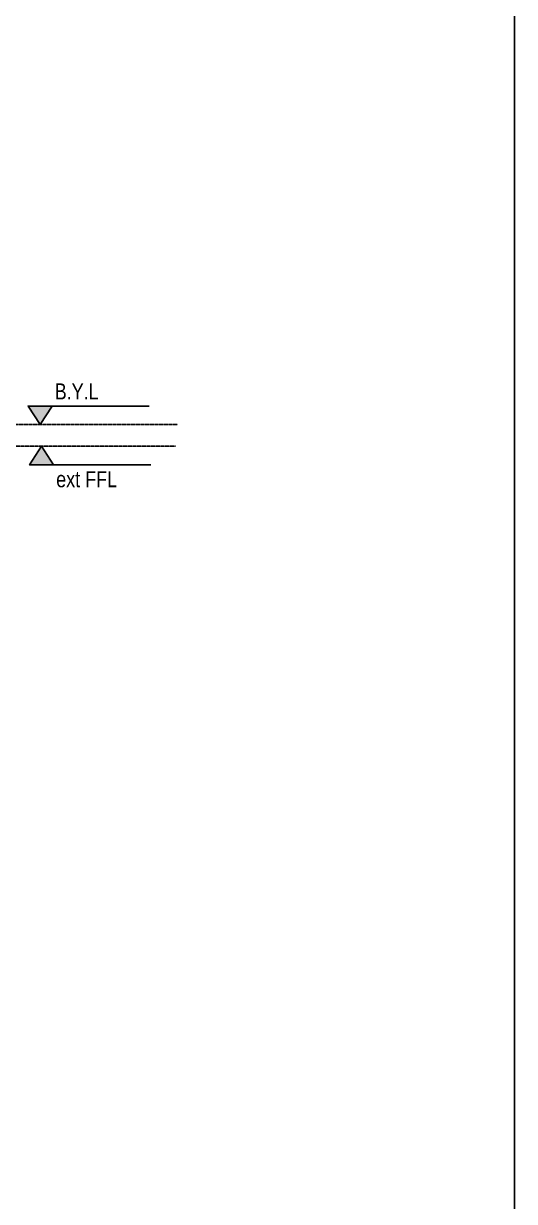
# Model space of a CAD drawing. Header units: centimetres. Extents: x -6122352 to 6876996, y -1694241 to 2592194.
# Drawn here: x 3000434 to 3001697, y -712859 to -709833 of the extents above; entities that cross this region are included whole.
import ezdxf
from ezdxf.enums import TextEntityAlignment as Align

# ---------------------------------------------------------------- set-up
doc = ezdxf.new("R2010")
doc.units = ezdxf.units.CM
doc.header["$MEASUREMENT"] = 0
doc.linetypes.add('CENTER', pattern=[2, 1.25, -0.25, 0.25, -0.25])
doc.linetypes.add('MASTER PLAN (NICE 1-2)$0$CENTER', pattern=[2, 1.25, -0.25, 0.25, -0.25])
doc.layers.get('Defpoints').update_dxf_attribs({"color": 255, "linetype": 'CENTER'})
doc.layers.add('JML-Dimension', color=1, linetype='Continuous')
doc.layers.add('SECTION', color=130, linetype='Continuous')
doc.styles.add('txt-Pisa-std', font='arial.ttf', dxfattribs={"width": 0.8})

# ---------------------------------------------------------------- blocks, each defined once
blk = doc.blocks.new('*U116')
at = {"layer": 'JML-Dimension'}
h = blk.add_hatch(color=10, dxfattribs=at)
h.dxf.hatch_style = 1
h.paths.add_polyline_path([(0, 0), (-1.54, 2.37), (1.54, 2.37)])
blk.add_line((13.98, 2.37), (1.54, 2.37), dxfattribs=at)
blk.add_lwpolyline([(0, 0), (-1.54, 2.37), (1.54, 2.37), (0, 0)], dxfattribs=at)
at = {"color": 5, "style": 'txt-Pisa-std', "width": 0.8}
blk.add_attdef('+0.0', text='', height=2.5, dxfattribs=at).set_placement((1.87, 2.37), align=Align.BOTTOM_LEFT)

msp = doc.modelspace()

# ---------------------------------------------------------------- linework, layer by layer
at = {"color": 0, "linetype": 'MASTER PLAN (NICE 1-2)$0$CENTER', "ltscale": 2}
for points in [[(2996982.89041, -710863.56284), (3000829.97826, -710863.56284)], [(2996978.29204, -710919.32323), (3000825.37989, -710919.32323)]]:
    msp.add_lwpolyline(points, dxfattribs=at)
at = {"layer": 'Defpoints'}
msp.add_lwpolyline([(2989228.91841, -707663.42982), (3001696.72694, -707663.42982), (3001696.72694, -715731.8006), (2989228.91841, -715731.8006)], close=True, dxfattribs=at)

# ---------------------------------------------------------------- block references
at = {"layer": 'SECTION', "color": 6}
ref = msp.add_blockref('*U116', (3000476.71885, -710863.43189), dxfattribs=dict(at, xscale=20.09523259068813, yscale=20.09523259068813, zscale=20.09523259068813))
ref.add_attrib('+0.0', 'B.Y.L ', (3000514.30877, -710798.93853), dxfattribs={"layer": 'JML-Dimension', "color": 5, "height": 41.340226, "style": 'txt-Pisa-std', "width": 0.8})
ref = msp.add_blockref('*U116', (3000480.53447, -710919.32323), dxfattribs=dict(at, xscale=-20.09523259068813, yscale=20.09523259068813, zscale=20.09523259068813, rotation=179.9999999991332))
ref.add_attrib('+0.0', 'ext FFL', (3000518.12438, -711024.48003), dxfattribs={"layer": 'JML-Dimension', "color": 5, "height": 41.340226, "style": 'txt-Pisa-std', "width": 0.8})

doc.saveas('drawing.dxf')
